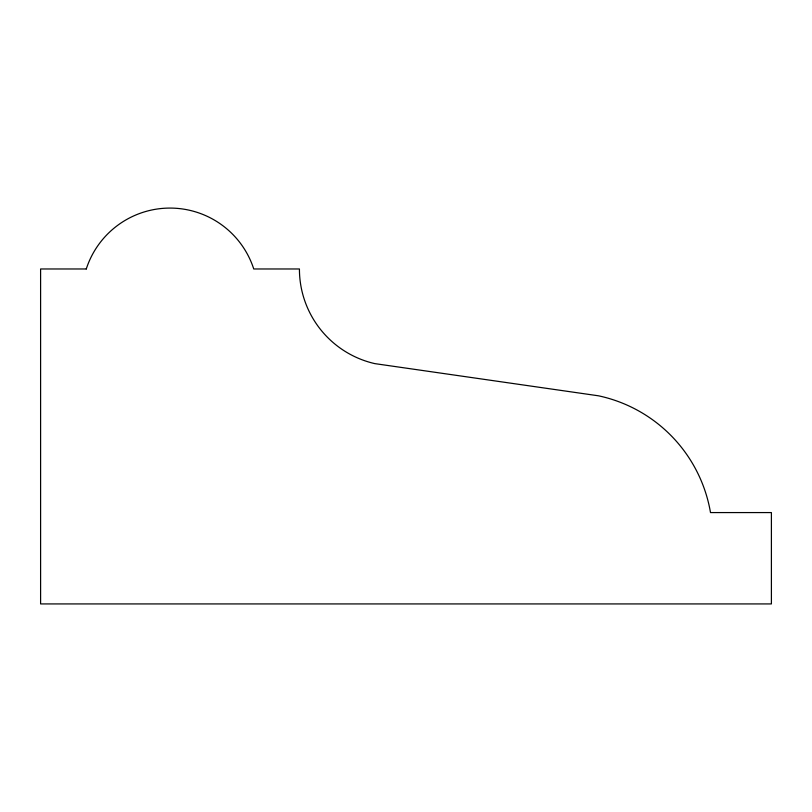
<?xml version="1.0" encoding="UTF-8"?>
<svg xmlns="http://www.w3.org/2000/svg" width="812" height="812" viewBox="0 0 812 812"><rect width="100%" height="100%" fill="white"/><g stroke="black" fill="none" stroke-linecap="round" stroke-linejoin="round"><path stroke-width="1.22" d="M86.275 268.975L40.6 268.975L40.6 603.925L771.4 603.925L771.4 512.575L710.5 512.575A144.171 144.171 0 0 0 598.505 395.809L374.829 363.624A96.973 96.973 0 0 1 299.425 268.975L253.75 268.975A88.021 88.021 0 0 0 86.275 268.975"/></g></svg>
